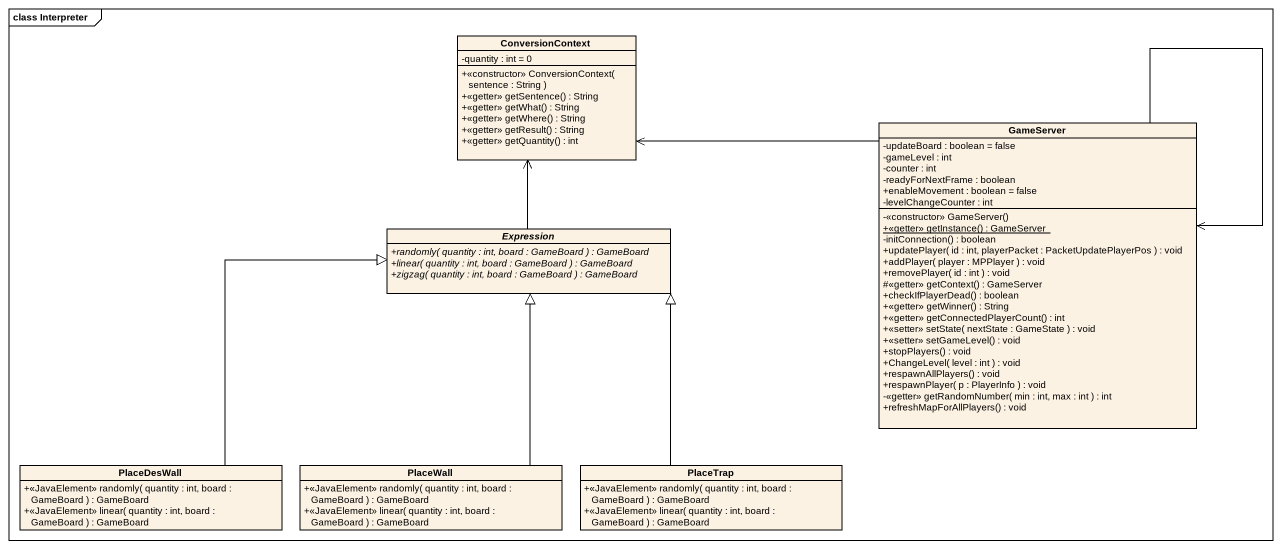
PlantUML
@startuml
mainframe class Interpreter
hide circle
hide empty members
skinparam classAttributeIconSize 0
class ConversionContext {
  -quantity : int = 0
  +<<constructor>> ConversionContext( sentence : String )
  +<<getter>> getSentence() : String
  +<<getter>> getWhat() : String
  +<<getter>> getWhere() : String
  +<<getter>> getResult() : String
  +<<getter>> getQuantity() : int
}
class GameServer {
  -updateBoard : boolean = false
  -gameLevel : int
  -counter : int
  -readyForNextFrame : boolean
  +enableMovement : boolean = false
  -levelChangeCounter : int
  -<<constructor>> GameServer()
  {static} +<<getter>> getInstance() : GameServer
  -initConnection() : boolean
  +updatePlayer( id : int, playerPacket : PacketUpdatePlayerPos ) : void
  +addPlayer( player : MPPlayer ) : void
  +removePlayer( id : int ) : void
  #<<getter>> getContext() : GameServer
  +checkIfPlayerDead() : boolean
  +<<getter>> getWinner() : String
  +<<getter>> getConnectedPlayerCount() : int
  +<<setter>> setState( nextState : GameState ) : void
  +<<setter>> setGameLevel() : void
  +stopPlayers() : void
  +ChangeLevel( level : int ) : void
  +respawnAllPlayers() : void
  +respawnPlayer( p : PlayerInfo ) : void
  -<<getter>> getRandomNumber( min : int, max : int ) : int
  +refreshMapForAllPlayers() : void
}
abstract class Expression {
  {abstract} +randomly( quantity : int, board : GameBoard ) : GameBoard
  {abstract} +linear( quantity : int, board : GameBoard ) : GameBoard
  {abstract} +zigzag( quantity : int, board : GameBoard ) : GameBoard
}
class PlaceDesWall {
  +<<JavaElement>> randomly( quantity : int, board : GameBoard ) : GameBoard
  +<<JavaElement>> linear( quantity : int, board : GameBoard ) : GameBoard
}
class PlaceWall {
  +<<JavaElement>> randomly( quantity : int, board : GameBoard ) : GameBoard
  +<<JavaElement>> linear( quantity : int, board : GameBoard ) : GameBoard
}
class PlaceTrap {
  +<<JavaElement>> randomly( quantity : int, board : GameBoard ) : GameBoard
  +<<JavaElement>> linear( quantity : int, board : GameBoard ) : GameBoard
}
GameServer -left-> ConversionContext
GameServer --> GameServer
Expression -up-> ConversionContext
PlaceDesWall -up-|> Expression
PlaceWall -up-|> Expression
PlaceTrap -up-|> Expression
@enduml
